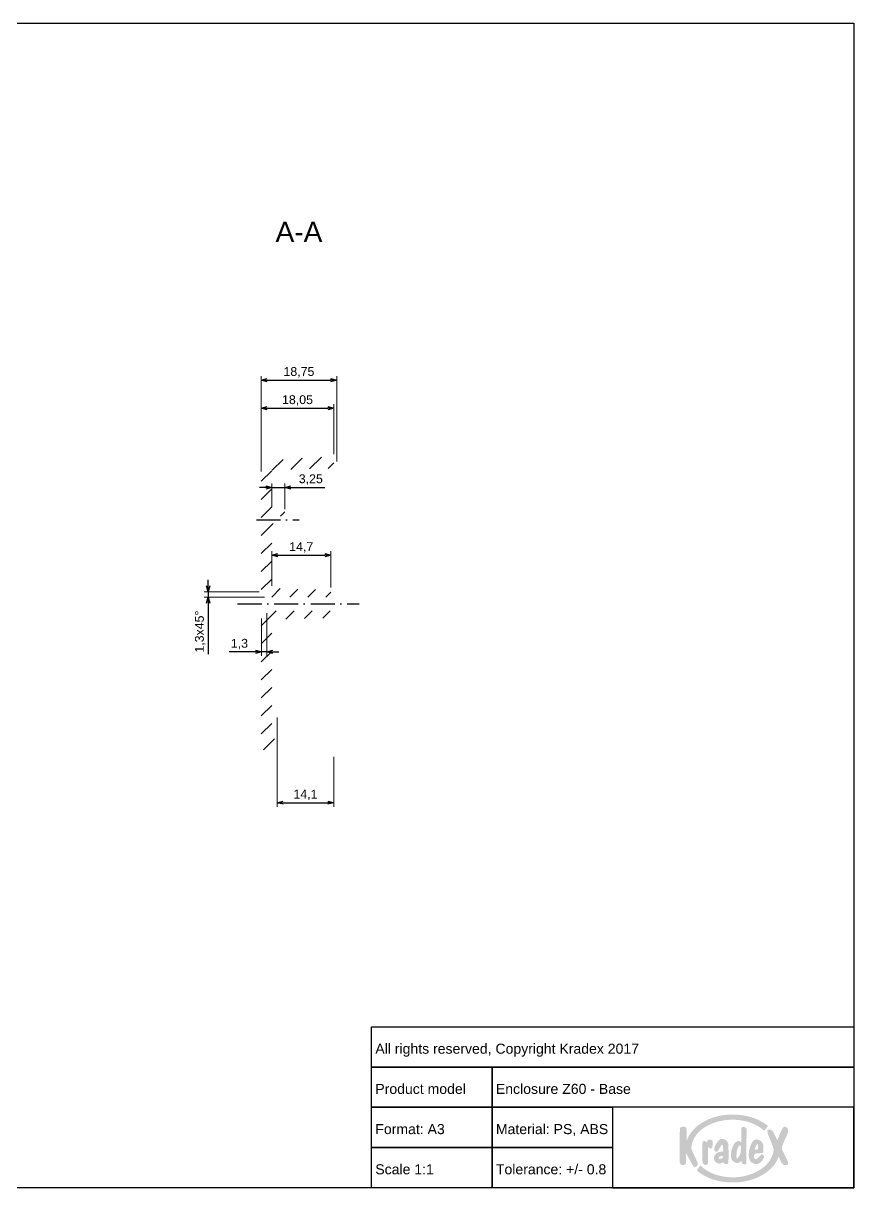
# Paper-space layout 'Base' of a CAD drawing. Header units: millimetres. Extents: x 0 to 413, y 1 to 290.
# Drawn here: x 206.8 to 413.5, y 0.5 to 290.2 of the extents above; entities that cross this region are included whole.
import ezdxf

# ---------------------------------------------------------------- set-up
doc = ezdxf.new("R2010")
doc.units = ezdxf.units.MM
doc.linetypes.add('ACAD_ISO10W100', pattern=[18, 12, -3, 0, -3])
for name, color, linetype, lineweight in [('MD_Annotation', 7, 'Continuous', 25), ('MD_Axes', 7, 'ACAD_ISO10W100', 25), ('MD_Hatching', 7, 'Continuous', 25)]:
    doc.layers.add(name, color=color, linetype=linetype, lineweight=lineweight)
doc.layers.add('Tabelka', color=7, linetype='Continuous')
doc.styles.get("Standard").update_dxf_attribs({"font": 'arial.ttf'})
doc.dimstyles.new('ISO-25', dxfattribs={"dimtxt": 2.2, "dimasz": 1.5, "dimexe": 1, "dimexo": 0.625, "dimtad": 1, "dimrnd": 0.05, "dimtxsty": 'Standard', "dimblk": 'OPEN30', "dimcen": 2.5, "dimadec": 0, "dimazin": 0, "dimtfac": 1, "dimtmove": 0, "dimatfit": 3, "dimfxl": 1, "dimlwe": 18, "dimarcsym": 0})

# ---------------------------------------------------------------- blocks, each defined once
blk = doc.blocks.new('_Open30')
at = {"color": 0, "linetype": 'ByBlock', "lineweight": -2}
for p, q in [((-1, 0.27), (0, 0)), ((0, 0), (-1, -0.27)), ((0, 0), (-1, 0))]:
    blk.add_line(p, q, dxfattribs=at)
blk = doc.blocks.new('*D45')
at = {"layer": 'Defpoints', "color": 0, "transparency": 16777216}
for p in [(284.83, 201.42), (284.83, 180.57), (266.06, 178.09)]:
    blk.add_point(p, dxfattribs=at)
at = {"layer": 'MD_Annotation', "color": 0, "lineweight": 18, "transparency": 16777216}
for p, q in [((266.06, 178.71), (266.06, 202.42)), ((284.83, 181.19), (284.83, 202.42))]:
    blk.add_line(p, q, dxfattribs=at)
at = {"layer": 'MD_Annotation', "color": 0, "lineweight": -2, "transparency": 16777216}
blk.add_line((267.56, 201.42), (283.33, 201.42), dxfattribs=at)
at = {"layer": 'MD_Annotation', "color": 0, "lineweight": -2, "transparency": 16777216, "xscale": 1.5, "yscale": 1.5, "zscale": 1.5, "rotation": 180}
blk.add_blockref('_Open30', (266.06, 201.42), dxfattribs=at)
at = {"layer": 'MD_Annotation', "color": 0, "lineweight": -2, "transparency": 16777216, "xscale": 1.5, "yscale": 1.5, "zscale": 1.5}
blk.add_blockref('_Open30', (284.83, 201.42), dxfattribs=at)
at = {"layer": 'MD_Annotation', "color": 0, "transparency": 16777216, "insert": (275.44, 203.36), "char_height": 2.2, "attachment_point": 5}
blk.add_mtext('18,75', dxfattribs=at)
blk = doc.blocks.new('*D46')
at = {"layer": 'Defpoints', "color": 0, "transparency": 16777216}
for p in [(284.1, 194.42), (284.1, 182.42), (266.06, 178.09)]:
    blk.add_point(p, dxfattribs=at)
at = {"layer": 'MD_Annotation', "color": 0, "lineweight": 18, "transparency": 16777216}
for p, q in [((266.06, 178.71), (266.06, 195.42)), ((284.1, 183.04), (284.1, 195.42))]:
    blk.add_line(p, q, dxfattribs=at)
at = {"layer": 'MD_Annotation', "color": 0, "lineweight": -2, "transparency": 16777216}
blk.add_line((267.56, 194.42), (282.6, 194.42), dxfattribs=at)
at = {"layer": 'MD_Annotation', "color": 0, "lineweight": -2, "transparency": 16777216, "xscale": 1.5, "yscale": 1.5, "zscale": 1.5, "rotation": 180}
blk.add_blockref('_Open30', (266.06, 194.42), dxfattribs=at)
at = {"layer": 'MD_Annotation', "color": 0, "lineweight": -2, "transparency": 16777216, "xscale": 1.5, "yscale": 1.5, "zscale": 1.5}
blk.add_blockref('_Open30', (284.1, 194.42), dxfattribs=at)
at = {"layer": 'MD_Annotation', "color": 0, "transparency": 16777216, "insert": (275.08, 196.36), "char_height": 2.2, "attachment_point": 5}
blk.add_mtext('18,05', dxfattribs=at)
blk = doc.blocks.new('*D47')
at = {"layer": 'Defpoints', "color": 0, "transparency": 16777216}
for p in [(271.91, 174.73), (268.66, 169.3), (271.91, 168.68)]:
    blk.add_point(p, dxfattribs=at)
at = {"layer": 'MD_Annotation', "color": 0, "lineweight": -2, "transparency": 16777216}
for p, q in [((267.16, 174.73), (265.66, 174.73)), ((268.66, 174.73), (271.91, 174.73)), ((273.41, 174.73), (281.88, 174.73))]:
    blk.add_line(p, q, dxfattribs=at)
at = {"layer": 'MD_Annotation', "color": 0, "lineweight": 18, "transparency": 16777216}
for p, q in [((268.66, 169.92), (268.66, 175.73)), ((271.91, 169.31), (271.91, 175.73))]:
    blk.add_line(p, q, dxfattribs=at)
at = {"layer": 'MD_Annotation', "color": 0, "lineweight": -2, "transparency": 16777216, "xscale": 1.5, "yscale": 1.5, "zscale": 1.5}
blk.add_blockref('_Open30', (268.66, 174.73), dxfattribs=at)
at = {"layer": 'MD_Annotation', "color": 0, "lineweight": -2, "transparency": 16777216, "xscale": 1.5, "yscale": 1.5, "zscale": 1.5, "rotation": 180}
blk.add_blockref('_Open30', (271.91, 174.73), dxfattribs=at)
at = {"layer": 'MD_Annotation', "color": 0, "transparency": 16777216, "insert": (278.39, 176.68), "char_height": 2.2, "attachment_point": 5}
blk.add_mtext('3,25', dxfattribs=at)
blk = doc.blocks.new('*D48')
at = {"layer": 'Defpoints', "color": 0, "transparency": 16777216}
for p in [(283.37, 157.85), (268.66, 149.6), (283.37, 149.25)]:
    blk.add_point(p, dxfattribs=at)
at = {"layer": 'MD_Annotation', "color": 0, "lineweight": 18, "transparency": 16777216}
for p, q in [((268.66, 150.22), (268.66, 158.85)), ((283.37, 149.87), (283.37, 158.85))]:
    blk.add_line(p, q, dxfattribs=at)
at = {"layer": 'MD_Annotation', "color": 0, "lineweight": -2, "transparency": 16777216}
blk.add_line((270.16, 157.85), (281.87, 157.85), dxfattribs=at)
at = {"layer": 'MD_Annotation', "color": 0, "lineweight": -2, "transparency": 16777216, "xscale": 1.5, "yscale": 1.5, "zscale": 1.5, "rotation": 180}
blk.add_blockref('_Open30', (268.66, 157.85), dxfattribs=at)
at = {"layer": 'MD_Annotation', "color": 0, "lineweight": -2, "transparency": 16777216, "xscale": 1.5, "yscale": 1.5, "zscale": 1.5}
blk.add_blockref('_Open30', (283.37, 157.85), dxfattribs=at)
at = {"layer": 'MD_Annotation', "color": 0, "transparency": 16777216, "insert": (276.01, 159.8), "char_height": 2.2, "attachment_point": 5}
blk.add_mtext('14,7', dxfattribs=at)
blk = doc.blocks.new('*D84')
at = {"layer": 'Defpoints', "color": 0, "transparency": 16777216}
for p in [(266.16, 148.75), (252.82, 147.45), (267.46, 147.45)]:
    blk.add_point(p, dxfattribs=at)
at = {"layer": 'MD_Annotation', "color": 0, "lineweight": -2, "transparency": 16777216}
for p, q in [((252.82, 150.25), (252.82, 151.75)), ((252.82, 148.75), (252.82, 147.45)), ((252.82, 145.95), (252.82, 133.28))]:
    blk.add_line(p, q, dxfattribs=at)
at = {"layer": 'MD_Annotation', "color": 0, "lineweight": 18, "transparency": 16777216}
for p, q in [((265.53, 148.75), (251.82, 148.75)), ((266.84, 147.45), (251.82, 147.45))]:
    blk.add_line(p, q, dxfattribs=at)
at = {"layer": 'MD_Annotation', "color": 0, "lineweight": -2, "transparency": 16777216, "xscale": 1.5, "yscale": 1.5, "zscale": 1.5}
for p, rotation in [((252.82, 148.75), 270), ((252.82, 147.45), 90)]:
    blk.add_blockref('_Open30', p, dxfattribs=dict(at, rotation=rotation))
at = {"layer": 'MD_Annotation', "color": 0, "transparency": 16777216, "insert": (250.87, 138.86), "char_height": 2.2, "attachment_point": 5, "rotation": 90}
blk.add_mtext('1,3x45%%D', dxfattribs=at)
blk = doc.blocks.new('*D85')
at = {"layer": 'Defpoints', "color": 0, "transparency": 16777216}
for p in [(266.16, 142.74), (267.46, 144.05), (267.46, 133.8)]:
    blk.add_point(p, dxfattribs=at)
at = {"layer": 'MD_Annotation', "color": 0, "lineweight": 18, "transparency": 16777216}
for p, q in [((266.16, 142.12), (266.16, 132.8)), ((267.46, 143.42), (267.46, 132.8))]:
    blk.add_line(p, q, dxfattribs=at)
at = {"layer": 'MD_Annotation', "color": 0, "lineweight": -2, "transparency": 16777216}
for p, q in [((264.66, 133.8), (258.11, 133.8)), ((267.46, 133.8), (266.16, 133.8)), ((268.96, 133.8), (270.46, 133.8))]:
    blk.add_line(p, q, dxfattribs=at)
at = {"layer": 'MD_Annotation', "color": 0, "lineweight": -2, "transparency": 16777216, "xscale": 1.5, "yscale": 1.5, "zscale": 1.5}
blk.add_blockref('_Open30', (266.16, 133.8), dxfattribs=at)
at = {"layer": 'MD_Annotation', "color": 0, "lineweight": -2, "transparency": 16777216, "xscale": 1.5, "yscale": 1.5, "zscale": 1.5, "rotation": 180}
blk.add_blockref('_Open30', (267.46, 133.8), dxfattribs=at)
at = {"layer": 'MD_Annotation', "color": 0, "transparency": 16777216, "insert": (260.63, 135.75), "char_height": 2.2, "attachment_point": 5}
blk.add_mtext('1,3', dxfattribs=at)
blk = doc.blocks.new('*D101')
at = {"layer": 'Defpoints', "color": 0, "transparency": 16777216}
for p in [(270.02, 118.1), (284.1, 108.3), (284.1, 96.3)]:
    blk.add_point(p, dxfattribs=at)
at = {"layer": 'MD_Annotation', "color": 0, "lineweight": 18, "transparency": 16777216}
for p, q in [((270.02, 117.47), (270.02, 95.3)), ((284.1, 107.67), (284.1, 95.3))]:
    blk.add_line(p, q, dxfattribs=at)
at = {"layer": 'MD_Annotation', "color": 0, "lineweight": -2, "transparency": 16777216}
blk.add_line((271.52, 96.3), (282.6, 96.3), dxfattribs=at)
at = {"layer": 'MD_Annotation', "color": 0, "lineweight": -2, "transparency": 16777216, "xscale": 1.5, "yscale": 1.5, "zscale": 1.5, "rotation": 180}
blk.add_blockref('_Open30', (270.02, 96.3), dxfattribs=at)
at = {"layer": 'MD_Annotation', "color": 0, "lineweight": -2, "transparency": 16777216, "xscale": 1.5, "yscale": 1.5, "zscale": 1.5}
blk.add_blockref('_Open30', (284.1, 96.3), dxfattribs=at)
at = {"layer": 'MD_Annotation', "color": 0, "transparency": 16777216, "insert": (277.06, 98.24), "char_height": 2.2, "attachment_point": 5}
blk.add_mtext('14,1', dxfattribs=at)

psp = doc.layouts.new('Base')

# ---------------------------------------------------------------- hatches: boundary and pattern name
at = {"layer": 'MD_Hatching'}
h = psp.add_hatch(dxfattribs=at)
h.set_pattern_fill('ANSI31', color=256, style=0)
edge = h.paths.add_edge_path(flags=0)
edge.add_line((266.055, 156.049), (268.655, 156.049))
edge.add_line((268.655, 156.049), (268.655, 163.997))
edge.add_line((268.655, 163.997), (271.905, 164.612))
edge.add_line((271.905, 164.612), (271.905, 165.722))
edge.add_line((271.905, 165.722), (268.635, 165.722))
edge.add_line((268.635, 165.722), (268.635, 167.572))
edge.add_line((268.635, 167.572), (271.905, 167.572))
edge.add_line((271.905, 167.572), (271.905, 168.682))
edge.add_line((271.905, 168.682), (268.655, 169.297))
edge.add_line((268.655, 169.297), (268.655, 178.997))
edge.add_line((268.655, 178.997), (284.095, 179.517))
edge.add_line((284.095, 179.517), (284.825, 179.517))
edge.add_line((284.825, 179.517), (284.825, 180.567))
edge.add_line((284.825, 180.567), (284.095, 180.567))
edge.add_line((284.095, 180.567), (284.095, 182.417))
edge.add_line((284.095, 182.417), (269.358, 181.584))
edge.add_ellipse((269.555, 178.089), major_axis=(-0.198, 3.494), ratio=1, start_angle=0, end_angle=86.76388)
edge.add_line((266.055, 178.089), (266.055, 156.049))
h.paths.add_polyline_path([(270.015, 118.097), (270.015, 119.397), (268.655, 119.397), (268.655, 141.897), (283.365, 142.247), (283.365, 144.047), (267.46, 144.047), (266.155, 142.742), (266.055, 142.742), (266.055, 110.135), (267.155, 108.802), (268.904, 108.75), (269.815, 115.797), (268.655, 115.797), (268.655, 118.097)], flags=0)
h.paths.add_polyline_path([(266.055, 156.049), (266.055, 148.752), (266.155, 148.752), (267.46, 147.447), (283.365, 147.447), (283.365, 149.247), (268.655, 149.597), (268.655, 156.049)], flags=0)
at = {"layer": 'Tabelka', "true_color": 0x00539f}
h = psp.add_hatch(color=154, dxfattribs=at)
h.dxf.hatch_style = 2
edge = h.paths.add_edge_path()
edge.add_spline(control_points=[(374.4, 7.291), (374.4, 7.291), (373.458, 9.308), (373.458, 9.308), (372.975, 10.322), (373.083, 10.415), (373.09, 10.696), (373.101, 10.824), (373.146, 11.07), (373.22, 11.439), (374.094, 14.929), (378.297, 17.44), (383.379, 17.44), (386.487, 17.44), (389.258, 16.41), (391.088, 14.808), (391.159, 14.745), (391.251, 14.719), (391.315, 14.808), (391.355, 14.864), (391.986, 15.697), (392.028, 15.751), (392.094, 15.836), (392.113, 15.932), (391.994, 16.024), (389.85, 17.691), (386.783, 18.731), (383.379, 18.731), (378.309, 18.731), (373.99, 16.42), (372.343, 13.182), (372.297, 13.086), (372.285, 13.059), (372.23, 12.946), (371.94, 12.244), (371.86, 12.131), (371.873, 12.93), (371.873, 12.93), (371.902, 15.067), (371.902, 15.067), (371.91, 15.573), (371.52, 15.702), (370.894, 15.687), (370.421, 15.677), (370.214, 15.474), (370.213, 15.123), (370.213, 15.123), (370.185, 6.943), (370.185, 6.943), (370.184, 6.556), (370.452, 6.172), (370.962, 6.154), (371.498, 6.136), (371.693, 6.457), (371.706, 6.718), (371.757, 7.752), (371.783, 8.272), (371.783, 8.595), (371.769, 9.415), (371.889, 9.015), (372.065, 8.637), (372.439, 7.826), (372.964, 6.854), (373.499, 5.981), (373.68, 5.687), (374.059, 5.607), (374.365, 5.809), (374.947, 6.192), (374.583, 6.886), (374.4, 7.291), (374.4, 7.291), (374.4, 7.291), (374.4, 7.291)], knot_values=[0, 0, 0, 0, 1, 1, 1, 2, 2, 2, 3, 3, 3, 4, 4, 4, 5, 5, 5, 6, 6, 6, 7, 7, 7, 8, 8, 8, 9, 9, 9, 10, 10, 10, 11, 11, 11, 12, 12, 12, 13, 13, 13, 14, 14, 14, 15, 15, 15, 16, 16, 16, 17, 17, 17, 18, 18, 18, 19, 19, 19, 20, 20, 20, 21, 21, 21, 22, 22, 22, 23, 23, 23, 24, 24, 24, 24], degree=3, periodic=0)
edge = h.paths.add_edge_path()
edge.add_spline(control_points=[(377.556, 10.414), (377.786, 9.987), (378.382, 10.376), (378.382, 11.011), (378.382, 11.162), (378.382, 11.806), (378.382, 11.806), (378.382, 12.279), (378.072, 12.506), (377.748, 12.506), (377.398, 12.506), (377.217, 12.412), (377.112, 12.234), (377.071, 12.164), (377.026, 11.847), (376.849, 11.865), (376.673, 11.882), (376.626, 12.163), (376.319, 12.169), (376.067, 12.169), (375.848, 12.04), (375.848, 11.516), (375.848, 11.516), (375.848, 7.127), (375.848, 7.127), (375.848, 6.758), (376.055, 6.191), (376.598, 6.191), (377.099, 6.191), (377.211, 6.475), (377.215, 6.676), (377.215, 6.676), (377.207, 8.874), (377.229, 9.968), (377.242, 10.63), (377.305, 10.878), (377.556, 10.414), (377.556, 10.414), (377.556, 10.414), (377.556, 10.414)], knot_values=[0, 0, 0, 0, 1, 1, 1, 2, 2, 2, 3, 3, 3, 4, 4, 4, 5, 5, 5, 6, 6, 6, 7, 7, 7, 8, 8, 8, 9, 9, 9, 10, 10, 10, 11, 11, 11, 12, 12, 12, 13, 13, 13, 13], degree=3, periodic=0)
edge = h.paths.add_edge_path()
edge.add_spline(control_points=[(380.113, 9.439), (379.525, 9.316), (378.763, 8.808), (378.708, 8.053), (378.635, 7.063), (379.492, 6.305), (380.421, 6.565), (380.886, 6.695), (380.88, 7.04), (381.115, 6.729), (381.236, 6.568), (381.403, 6.369), (381.715, 6.369), (382.059, 6.369), (382.236, 6.493), (382.29, 6.801), (382.362, 7.207), (382.315, 11.04), (382.292, 11.179), (382.22, 11.625), (382.082, 11.983), (381.812, 12.229), (381.539, 12.477), (380.959, 12.729), (380.581, 12.676), (379.876, 12.579), (379.309, 11.602), (379.045, 11.075), (378.949, 10.883), (378.562, 10.051), (378.852, 9.762), (378.852, 9.762), (379.015, 9.598), (379.015, 9.598), (379.257, 9.357), (379.567, 9.472), (379.695, 9.688), (379.695, 9.688), (380.236, 10.591), (380.502, 11.045), (380.601, 11.214), (381.001, 11.728), (381.005, 10.024), (381.007, 9.173), (380.774, 9.576), (380.113, 9.439), (380.113, 9.439), (380.113, 9.439), (380.113, 9.439)], knot_values=[0, 0, 0, 0, 1, 1, 1, 2, 2, 2, 3, 3, 3, 4, 4, 4, 5, 5, 5, 6, 6, 6, 7, 7, 7, 8, 8, 8, 9, 9, 9, 10, 10, 10, 11, 11, 11, 12, 12, 12, 13, 13, 13, 14, 14, 14, 15, 15, 15, 16, 16, 16, 16], degree=3, periodic=0)
edge = h.paths.add_edge_path()
edge.add_spline(control_points=[(380.498, 7.729), (380.118, 7.685), (379.624, 7.769), (379.985, 8.156), (380.212, 8.4), (380.399, 8.419), (380.652, 8.451), (381.082, 8.505), (381.111, 7.801), (380.498, 7.729)], knot_values=[0, 0, 0, 0, 1, 1, 1, 2, 2, 2, 3, 3, 3, 3], degree=3, periodic=0)
edge = h.paths.add_edge_path()
edge.add_spline(control_points=[(386.384, 6.308), (386.674, 6.308), (386.735, 6.382), (386.737, 6.589), (386.737, 6.589), (386.82, 15.036), (386.82, 15.036), (386.824, 15.508), (386.259, 15.655), (385.958, 15.655), (385.713, 15.655), (385.56, 15.554), (385.554, 15.281), (385.554, 15.281), (385.472, 11.866), (385.472, 11.866), (384.065, 13.004), (382.946, 10.293), (382.946, 8.919), (382.946, 7.545), (383.043, 7.442), (383.455, 7.101), (383.78, 6.831), (384.073, 6.645), (384.445, 6.645), (384.721, 6.645), (384.893, 6.692), (385.182, 6.914), (385.471, 7.135), (385.557, 7.15), (385.557, 7.15), (385.557, 7.15), (385.557, 6.859), (385.557, 6.859), (385.557, 6.565), (385.907, 6.308), (386.384, 6.308)], knot_values=[0, 0, 0, 0, 1, 1, 1, 2, 2, 2, 3, 3, 3, 4, 4, 4, 5, 5, 5, 6, 6, 6, 7, 7, 7, 8, 8, 8, 9, 9, 9, 10, 10, 10, 11, 11, 11, 12, 12, 12, 12], degree=3, periodic=0)
edge = h.paths.add_edge_path()
edge.add_spline(control_points=[(385.118, 8.63), (384.366, 7.389), (384.294, 7.54), (384.294, 8.498), (384.294, 10.08), (384.907, 11.124), (385.254, 11.124), (385.336, 11.124), (385.388, 11.04), (385.388, 10.864), (385.388, 10.127), (385.464, 9.201), (385.118, 8.63), (385.118, 8.63), (385.118, 8.63), (385.118, 8.63)], knot_values=[0, 0, 0, 0, 1, 1, 1, 2, 2, 2, 3, 3, 3, 4, 4, 4, 5, 5, 5, 5], degree=3, periodic=0)
edge = h.paths.add_edge_path()
edge.add_spline(control_points=[(389.492, 9.095), (389.492, 9.095), (390.616, 9.136), (390.616, 9.136), (390.9, 9.169), (391, 9.239), (391, 9.569), (391, 9.569), (391, 10.786), (391, 10.786), (391, 11.449), (390.571, 11.953), (390.321, 12.145), (390.076, 12.335), (389.597, 12.551), (389.208, 12.534), (388.481, 12.526), (387.981, 11.545), (387.757, 10.874), (387.502, 10.107), (387.353, 9.558), (387.353, 8.481), (387.353, 7.405), (387.907, 6.919), (388.132, 6.77), (388.92, 6.249), (389.724, 6.275), (390.195, 6.747), (390.499, 7.049), (390.93, 7.43), (391.129, 8.003), (391.191, 8.158), (391.194, 8.457), (391.022, 8.63), (390.832, 8.825), (390.588, 8.908), (390.33, 8.65), (390.33, 8.65), (389.54, 7.837), (389.54, 7.837), (389.076, 7.36), (388.517, 7.777), (388.672, 8.45), (388.8, 9.015), (389.065, 9.079), (389.492, 9.095)], knot_values=[0, 0, 0, 0, 1, 1, 1, 2, 2, 2, 3, 3, 3, 4, 4, 4, 5, 5, 5, 6, 6, 6, 7, 7, 7, 8, 8, 8, 9, 9, 9, 10, 10, 10, 11, 11, 11, 12, 12, 12, 13, 13, 13, 14, 14, 14, 15, 15, 15, 15], degree=3, periodic=0)
edge = h.paths.add_edge_path()
edge.add_spline(control_points=[(388.924, 10.239), (389.036, 10.542), (389.263, 11.388), (389.53, 11.378), (389.621, 11.375), (389.683, 11.262), (389.69, 11.092), (389.704, 10.755), (389.684, 10.662), (389.684, 10.397), (389.684, 10.194), (389.665, 10.099), (389.493, 10.041), (389.052, 9.892), (388.814, 9.944), (388.924, 10.239), (388.924, 10.239), (388.924, 10.239), (388.924, 10.239)], knot_values=[0, 0, 0, 0, 1, 1, 1, 2, 2, 2, 3, 3, 3, 4, 4, 4, 5, 5, 5, 6, 6, 6, 6], degree=3, periodic=0)
edge = h.paths.add_edge_path()
edge.add_spline(control_points=[(395.857, 9.549), (395.528, 10.214), (395.469, 10.444), (395.964, 11.589), (395.964, 11.589), (397.023, 14.032), (397.023, 14.032), (397.224, 14.496), (397.262, 15.1), (396.858, 15.427), (396.119, 16.025), (395.832, 15.605), (395.13, 13.964), (394.389, 12.234), (394.639, 12.082), (394.138, 13.014), (394.138, 13.014), (393.509, 14.329), (393.509, 14.329), (393.296, 14.775), (392.902, 14.907), (392.583, 14.969), (391.831, 15.116), (391.874, 14.475), (392.282, 13.463), (392.282, 13.463), (393.098, 11.441), (393.098, 11.441), (393.452, 10.563), (393.697, 10.181), (393.476, 9.344), (393.398, 9.049), (393.304, 8.769), (393.199, 8.498), (393.177, 8.439), (393.17, 8.424), (393.128, 8.321), (391.925, 5.32), (387.94, 3.108), (383.379, 3.108), (380.107, 3.108), (377.219, 4.191), (375.426, 5.967), (375.353, 6.037), (375.263, 6.041), (375.189, 5.963), (375.125, 5.871), (374.537, 4.99), (374.495, 4.92), (374.453, 4.851), (374.481, 4.755), (374.531, 4.714), (376.807, 2.825), (379.854, 1.817), (383.379, 1.817), (388.572, 1.817), (392.965, 4.248), (394.53, 7.605), (394.549, 7.645), (394.573, 7.698), (394.595, 7.754), (394.929, 8.701), (394.882, 7.745), (395.455, 6.822), (395.947, 6.029), (396.493, 6.127), (396.825, 6.201), (397.27, 6.3), (397.247, 6.739), (396.893, 7.453), (396.893, 7.453), (395.857, 9.549), (395.857, 9.549), (395.857, 9.549), (395.857, 9.549), (395.857, 9.549)], knot_values=[0, 0, 0, 0, 1, 1, 1, 2, 2, 2, 3, 3, 3, 4, 4, 4, 5, 5, 5, 6, 6, 6, 7, 7, 7, 8, 8, 8, 9, 9, 9, 10, 10, 10, 11, 11, 11, 12, 12, 12, 13, 13, 13, 14, 14, 14, 15, 15, 15, 16, 16, 16, 17, 17, 17, 18, 18, 18, 19, 19, 19, 20, 20, 20, 21, 21, 21, 22, 22, 22, 23, 23, 23, 24, 24, 24, 25, 25, 25, 25], degree=3, periodic=0)

# ---------------------------------------------------------------- linework, layer by layer
at = {"layer": 'MD_Axes', "ltscale": 0.5}
for p, q in [((264.854, 166.647), (275.511, 166.647)), ((260.169, 145.747), (290.435, 145.747))]:
    psp.add_line(p, q, dxfattribs=at)
at = {"layer": 'Tabelka'}
for points in [[(0.22, 290.193), (413.476, 290.193), (413.476, 0.521), (0.22, 0.521)], [(413.476, 30.521), (293.476, 30.521), (293.476, 40.521), (413.476, 40.521)], [(323.476, 20.521), (293.476, 20.521), (293.476, 30.521), (323.476, 30.521)], [(413.476, 20.521), (323.476, 20.521), (323.476, 30.521), (413.476, 30.521)], [(323.476, 10.521), (293.476, 10.521), (293.476, 20.521), (323.476, 20.521)], [(353.476, 10.521), (323.476, 10.521), (323.476, 20.521), (353.476, 20.521)], [(413.476, 20.521), (353.476, 20.521), (353.476, 0.521), (413.476, 0.521)], [(323.476, 0.521), (293.476, 0.521), (293.476, 10.521), (323.476, 10.521)], [(353.476, 0.521), (323.476, 0.521), (323.476, 10.521), (353.476, 10.521)]]:
    psp.add_lwpolyline(points, close=True, dxfattribs=at)

# ---------------------------------------------------------------- texts
at = {"insert": (293.476, 40.521), "char_height": 2.5, "attachment_point": 1}
psp.add_mtext_dynamic_manual_height_columns('\\P All rights reserved, Copyright Kradex 2017', width=120, gutter_width=12.5, heights=[0], dxfattribs=at)
at = {"layer": 'MD_Annotation', "color": 7, "insert": (275.44, 235.812), "char_height": 5, "width": 14.15416, "attachment_point": 8}
psp.add_mtext('A-A', dxfattribs=at)
at = {"layer": 'Tabelka', "char_height": 2.5, "attachment_point": 1}
for s, width, heights, insert in [('\\pi15;\\P\\pi0; Product model', 30, [9.962], (293.476, 30.521)), ('\\P Enclosure Z60 - Base ', 90, [0], (323.476, 30.521)), ('\\P Format: A3', 30, [0], (293.476, 20.521)), ('\\P Material: PS, ABS', 30, [0], (323.476, 20.521)), ('\\P Scale 1:1', 30, [0], (293.476, 10.521)), ('\\P Tolerance: +/- 0.8', 30, [0], (323.476, 10.521))]:
    psp.add_mtext_dynamic_manual_height_columns(s, width=width, gutter_width=12.5, heights=heights, dxfattribs=dict(at, insert=insert))

# ---------------------------------------------------------------- dimensions: what is measured, and where the dimension line sits
at = {"layer": 'MD_Annotation'}
for base, p1, p2, picture, middle in [((284.825, 201.417), (266.055, 178.089), (284.825, 180.567), '*D45', (275.44, 203.364)), ((284.095, 194.417), (266.055, 178.089), (284.095, 182.417), '*D46', (275.075, 196.364)), ((271.905, 174.731), (268.655, 169.297), (271.905, 168.682), '*D47', (278.395, 176.678)), ((283.365, 157.849), (268.655, 149.597), (283.365, 149.247), '*D48', (276.01, 159.796))]:
    dim = psp.add_linear_dim(base=base, p1=p1, p2=p2, angle=180, dimstyle='ISO-25', override={"dimlfac": -1}, dxfattribs=at)
    dim.commit()
    dim.dimension.update_dxf_attribs({"geometry": picture, "text_midpoint": middle})
dim = psp.add_linear_dim(base=(252.820553128, 147.447045773), p1=(266.155142821, 148.752045773), p2=(267.460142821, 147.447045773), angle=270, text='<>x45%%D', dimstyle='ISO-25', override={"dimlfac": -1}, dxfattribs=at)
dim.commit()
dim.dimension.update_dxf_attribs({"geometry": '*D84', "text_midpoint": (250.873452173, 138.86304168)})
dim = psp.add_linear_dim(base=(267.460142821, 133.803460849), p1=(266.155142821, 142.742045773), p2=(267.460142821, 144.047045773), dimstyle='ISO-25', override={"dimlfac": -1}, dxfattribs=at)
dim.commit()
dim.dimension.update_dxf_attribs({"geometry": '*D85', "text_midpoint": (260.631029588, 133.803460849), "dimtype": 160})
dim = psp.add_linear_dim(base=(284.095, 96.297), p1=(270.015, 118.097), p2=(284.095, 108.297), dimstyle='ISO-25', override={"dimlfac": -1}, dxfattribs=at)
dim.commit()
dim.dimension.update_dxf_attribs({"geometry": '*D101', "text_midpoint": (277.055, 98.244)})

doc.saveas('drawing.dxf')
